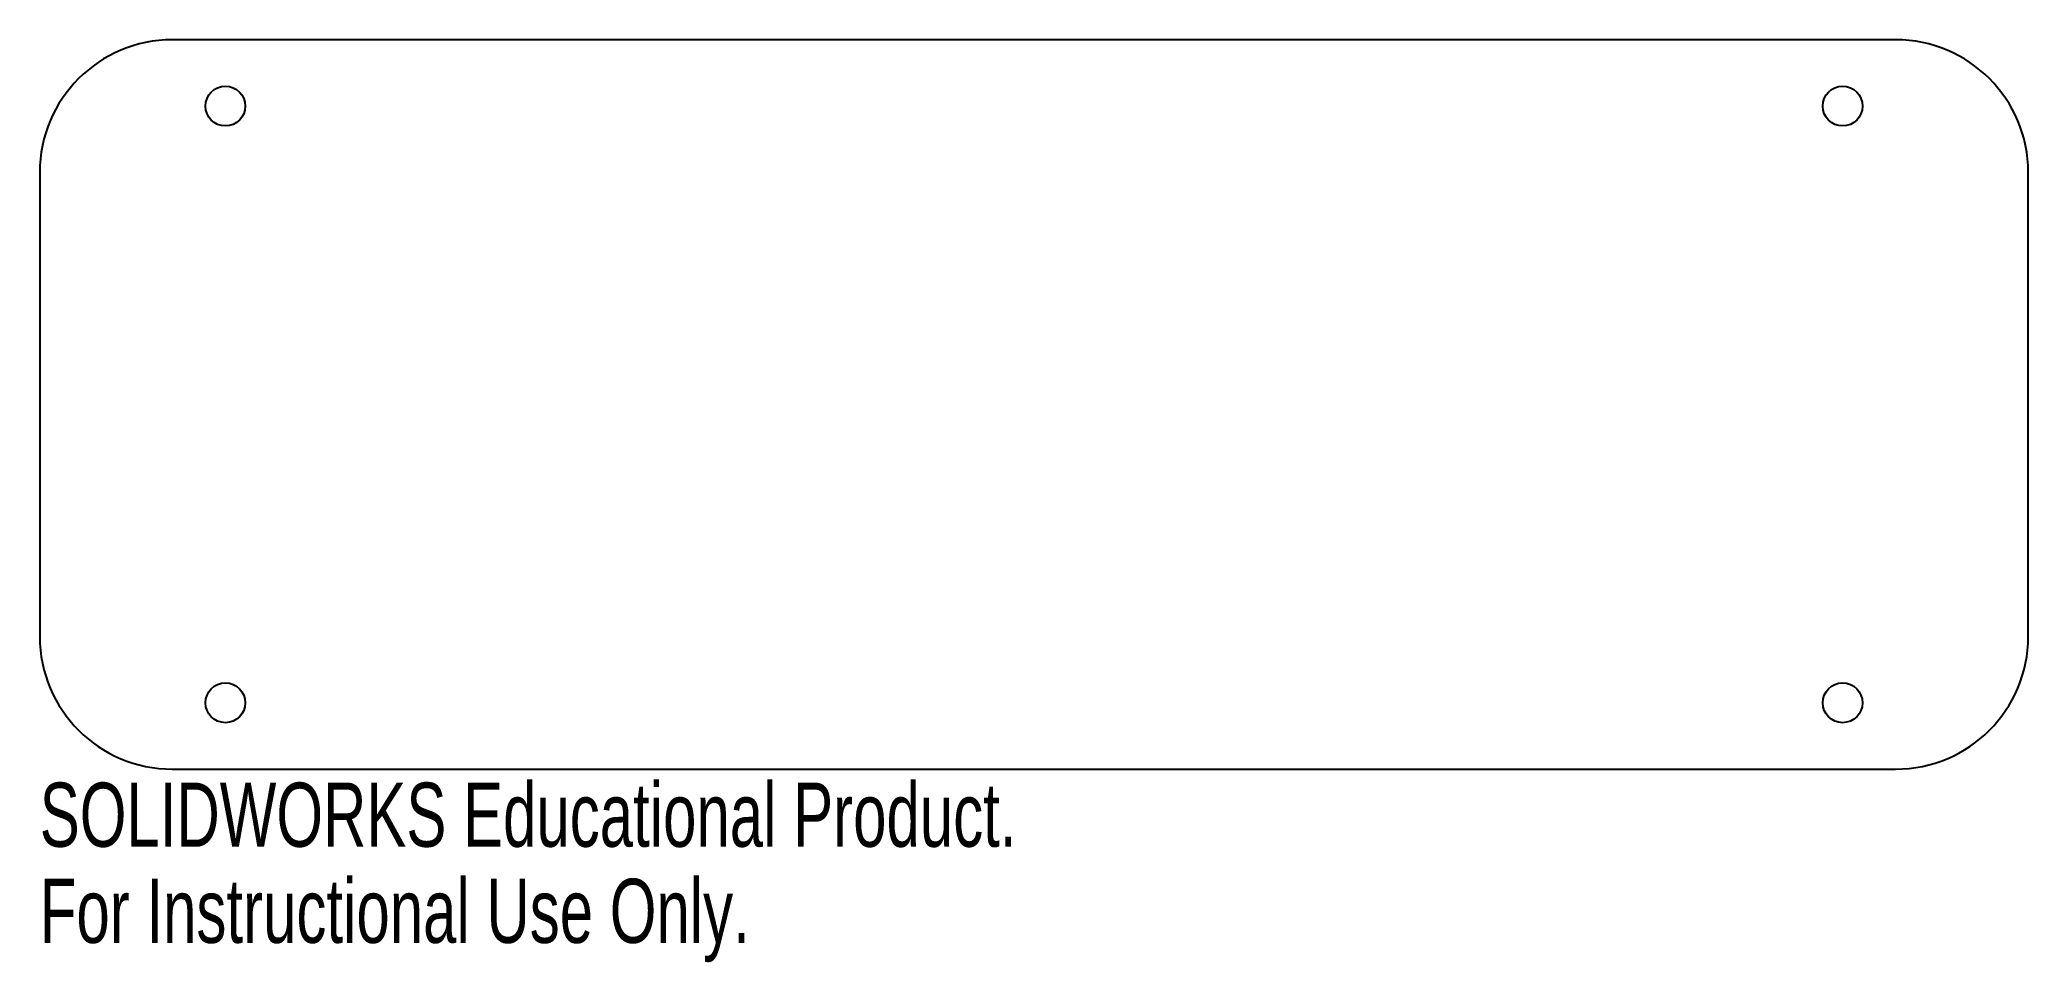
# Model space of a CAD drawing. Header units: millimetres. Extents: x 0 to 150, y -15 to 55.
import ezdxf

# ---------------------------------------------------------------- set-up
doc = ezdxf.new("R2010")
doc.units = ezdxf.units.MM
doc.styles.add('SLDTEXTSTYLE0', font='TXT', dxfattribs={"width": 0.7})

msp = doc.modelspace()

# ---------------------------------------------------------------- linework, layer by layer
at = {"color": 7, "linetype": 'Continuous', "lineweight": 25}
for p, q in [((140, 55), (10, 55)), ((0, 45), (0, 10)), ((150, 10), (150, 45)), ((10, 0), (140, 0))]:
    msp.add_line(p, q, dxfattribs=at)
for centre in [(14, 50), (136, 50), (14, 5), (136, 5)]:
    msp.add_circle(centre, 1.5, dxfattribs=at)
for centre, start, end in [((10, 45), 90, 180), ((140, 45), 0, 90), ((10, 10), 180, 270), ((140, 10), 270, 0)]:
    msp.add_arc(centre, 10, start, end, dxfattribs=at)

# ---------------------------------------------------------------- texts
at = {"color": 7, "linetype": 'Continuous', "char_height": 4.8336, "attachment_point": 1, "style": 'SLDTEXTSTYLE0'}
for s, insert in [('SOLIDWORKS Educational Product.', (0, -1.02)), ('For Instructional Use Only.', (0, -8.27))]:
    msp.add_mtext(s, dxfattribs=dict(at, insert=insert))

doc.saveas('drawing.dxf')
